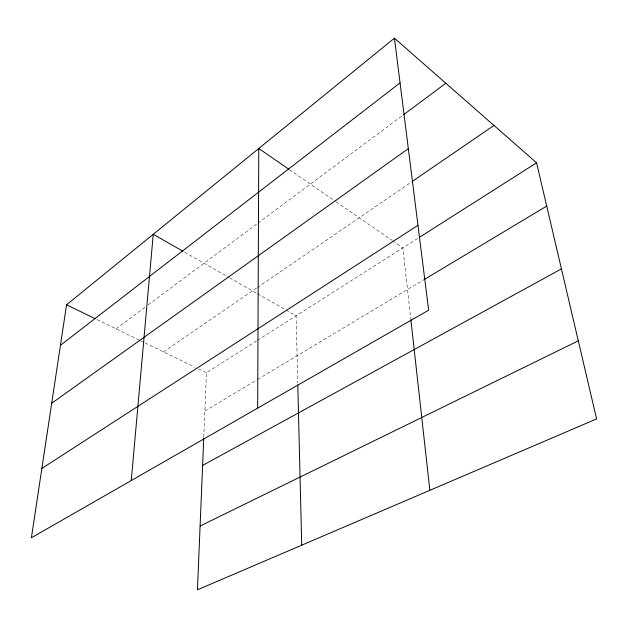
<?xml version="1.0" encoding="UTF-8"?>
<svg xmlns="http://www.w3.org/2000/svg" width="628" height="628" viewBox="0 0 628 628"><rect width="100%" height="100%" fill="white"/><g stroke="black" fill="none" stroke-linecap="round" stroke-linejoin="round"><path stroke-width="0.47" stroke-dasharray="3.14 2.35" d="M203.794 437.261L206.479 372.757L256.632 340.863M116.007 328.805L145.092 307.155M148.239 304.808L257.221 223.678M258.006 223.089L402.784 115.309M163.468 351.861L256.522 288.111M257.331 287.561L411.662 181.83M257.456 340.337L418.546 237.886M204.885 411.042L256.852 379.885M257.684 379.383L424.277 279.491M96.924 319.534L139.738 340.329M140.617 340.761L144.134 342.464M145.013 342.896L195.073 367.207M198.581 368.919L206.479 372.757M184.585 252.15L228.686 277.309M229.542 277.796L256.671 293.276M257.511 293.755L285.191 309.541M286.03 310.02L296.094 315.766L297.743 382.892M289.422 169.631L335.203 201.203M336.004 201.753L391.746 240.202M392.547 240.744L402.862 247.864L410.736 318.584"/><path stroke-width="0.94" d="M257.661 408.137L258.775 148.491L288.613 169.073M203.755 438.234L197.443 589.818L596.6 418.923L536.579 162.817L394.439 38.182L66.568 304.784L31.4 537.764L428.641 310.185L394.439 38.182M131.252 480.553L153.263 234.291L182.889 251.184M60.453 345.29L400.06 82.857M403.561 114.728L445.841 83.249M51.7 403.255L408.326 148.632M412.463 181.28L493.961 125.451M41.864 468.441L417.965 225.311M419.371 237.36L536.579 162.817M424.277 279.491L546.721 206.078M202.624 465.426L561.44 268.902M200.097 526.021L578.302 340.847M66.568 304.784L95.189 318.694M410.845 319.55L429.866 490.311M297.79 384.831L301.73 545.167"/></g></svg>
